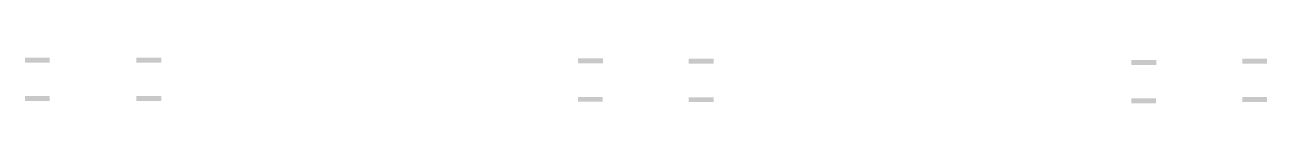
# Model space of a CAD drawing. Header units: millimetres. Extents: x -16 to 800, y -58 to 679.
# Drawn here: x 742.9 to 800, y 677.3 to 679.4 of the extents above.
import ezdxf

# ---------------------------------------------------------------- set-up
doc = ezdxf.new("R2010")
doc.units = ezdxf.units.MM
doc.layers.add('Видовой экран', color=6, linetype='Continuous')

msp = doc.modelspace()

# ---------------------------------------------------------------- hatches: boundary and pattern name
at = {"layer": 'Видовой экран'}
h = msp.add_hatch(color=1, dxfattribs=at)
h.paths.add_polyline_path([(743.4496, 679.3813), (744.0308, 679.3813), (744.0308, 679.1558), (744.0286, 679.1558), (743.8286, 679.1558), (743.6286, 679.1558), (743.4496, 679.1558)])
h.paths.add_polyline_path([(742.887, 679.3813), (743.4496, 679.3813), (743.4496, 679.1558), (743.4286, 679.1558), (743.2286, 679.1558), (743.0286, 679.1558), (742.887, 679.1558)])
h = msp.add_hatch(color=1, dxfattribs=at)
h.paths.add_polyline_path([(748.5742, 679.3763), (749.1554, 679.3763), (749.1554, 679.1509), (749.1532, 679.1509), (748.9532, 679.1509), (748.7532, 679.1509), (748.5742, 679.1509)])
h.paths.add_polyline_path([(748.0116, 679.3763), (748.5742, 679.3763), (748.5742, 679.1509), (748.5532, 679.1509), (748.3532, 679.1509), (748.1532, 679.1509), (748.0116, 679.1509)])
h = msp.add_hatch(color=1, dxfattribs=at)
h.paths.add_polyline_path([(768.8662, 679.3444), (769.4474, 679.3444), (769.4474, 679.1189), (769.4452, 679.1189), (769.2452, 679.1189), (769.0452, 679.1189), (768.8662, 679.1189)])
h.paths.add_polyline_path([(768.3036, 679.3444), (768.8662, 679.3444), (768.8662, 679.1189), (768.8452, 679.1189), (768.6452, 679.1189), (768.4452, 679.1189), (768.3036, 679.1189)])
h = msp.add_hatch(color=1, dxfattribs=at)
h.paths.add_polyline_path([(773.9558, 679.3265), (774.537, 679.3265), (774.537, 679.101), (774.5348, 679.101), (774.3348, 679.101), (774.1348, 679.101), (773.9558, 679.101)])
h.paths.add_polyline_path([(773.3932, 679.3265), (773.9558, 679.3265), (773.9558, 679.101), (773.9348, 679.101), (773.7348, 679.101), (773.5348, 679.101), (773.3932, 679.101)])
h = msp.add_hatch(color=1, dxfattribs=at)
h.paths.add_polyline_path([(794.2926, 679.2688), (794.8738, 679.2688), (794.8738, 679.0433), (794.8716, 679.0433), (794.6716, 679.0433), (794.4716, 679.0433), (794.2926, 679.0433)])
h.paths.add_polyline_path([(793.73, 679.2688), (794.2926, 679.2688), (794.2926, 679.0433), (794.2716, 679.0433), (794.0716, 679.0433), (793.8716, 679.0433), (793.73, 679.0433)])
h = msp.add_hatch(color=1, dxfattribs=at)
h.paths.add_polyline_path([(799.3907, 679.3318), (799.972, 679.3318), (799.972, 679.1063), (799.9697, 679.1063), (799.7697, 679.1063), (799.5697, 679.1063), (799.3907, 679.1063)])
h.paths.add_polyline_path([(798.8281, 679.3318), (799.3907, 679.3318), (799.3907, 679.1063), (799.3697, 679.1063), (799.1697, 679.1063), (798.9697, 679.1063), (798.8281, 679.1063)])
h = msp.add_hatch(color=1, dxfattribs=at)
h.paths.add_polyline_path([(743.446, 677.609), (744.0273, 677.609), (744.0273, 677.3835), (744.025, 677.3835), (743.825, 677.3835), (743.625, 677.3835), (743.446, 677.3835)])
h.paths.add_polyline_path([(742.8834, 677.609), (743.446, 677.609), (743.446, 677.3835), (743.425, 677.3835), (743.225, 677.3835), (743.025, 677.3835), (742.8834, 677.3835)])
h = msp.add_hatch(color=1, dxfattribs=at)
h.paths.add_polyline_path([(748.5706, 677.604), (749.1519, 677.604), (749.1519, 677.3786), (749.1496, 677.3786), (748.9496, 677.3786), (748.7496, 677.3786), (748.5706, 677.3786)])
h.paths.add_polyline_path([(748.008, 677.604), (748.5706, 677.604), (748.5706, 677.3786), (748.5496, 677.3786), (748.3496, 677.3786), (748.1496, 677.3786), (748.008, 677.3786)])
h = msp.add_hatch(color=1, dxfattribs=at)
h.paths.add_polyline_path([(768.8626, 677.5721), (769.4438, 677.5721), (769.4438, 677.3466), (769.4416, 677.3466), (769.2416, 677.3466), (769.0416, 677.3466), (768.8626, 677.3466)])
h.paths.add_polyline_path([(768.3, 677.5721), (768.8626, 677.5721), (768.8626, 677.3466), (768.8416, 677.3466), (768.6416, 677.3466), (768.4416, 677.3466), (768.3, 677.3466)])
h = msp.add_hatch(color=1, dxfattribs=at)
h.paths.add_polyline_path([(773.9523, 677.5542), (774.5335, 677.5542), (774.5335, 677.3287), (774.5313, 677.3287), (774.3313, 677.3287), (774.1313, 677.3287), (773.9523, 677.3287)])
h.paths.add_polyline_path([(773.3897, 677.5542), (773.9523, 677.5542), (773.9523, 677.3287), (773.9313, 677.3287), (773.7313, 677.3287), (773.5313, 677.3287), (773.3897, 677.3287)])
h = msp.add_hatch(color=1, dxfattribs=at)
h.paths.add_polyline_path([(794.289, 677.4965), (794.8702, 677.4965), (794.8702, 677.271), (794.868, 677.271), (794.668, 677.271), (794.468, 677.271), (794.289, 677.271)])
h.paths.add_polyline_path([(793.7264, 677.4965), (794.289, 677.4965), (794.289, 677.271), (794.268, 677.271), (794.068, 677.271), (793.868, 677.271), (793.7264, 677.271)])
h = msp.add_hatch(color=1, dxfattribs=at)
h.paths.add_polyline_path([(799.3872, 677.5595), (799.9684, 677.5595), (799.9684, 677.334), (799.9662, 677.334), (799.7662, 677.334), (799.5662, 677.334), (799.3872, 677.334)])
h.paths.add_polyline_path([(798.8246, 677.5595), (799.3872, 677.5595), (799.3872, 677.334), (799.3662, 677.334), (799.1662, 677.334), (798.9662, 677.334), (798.8246, 677.334)])

doc.saveas('drawing.dxf')
